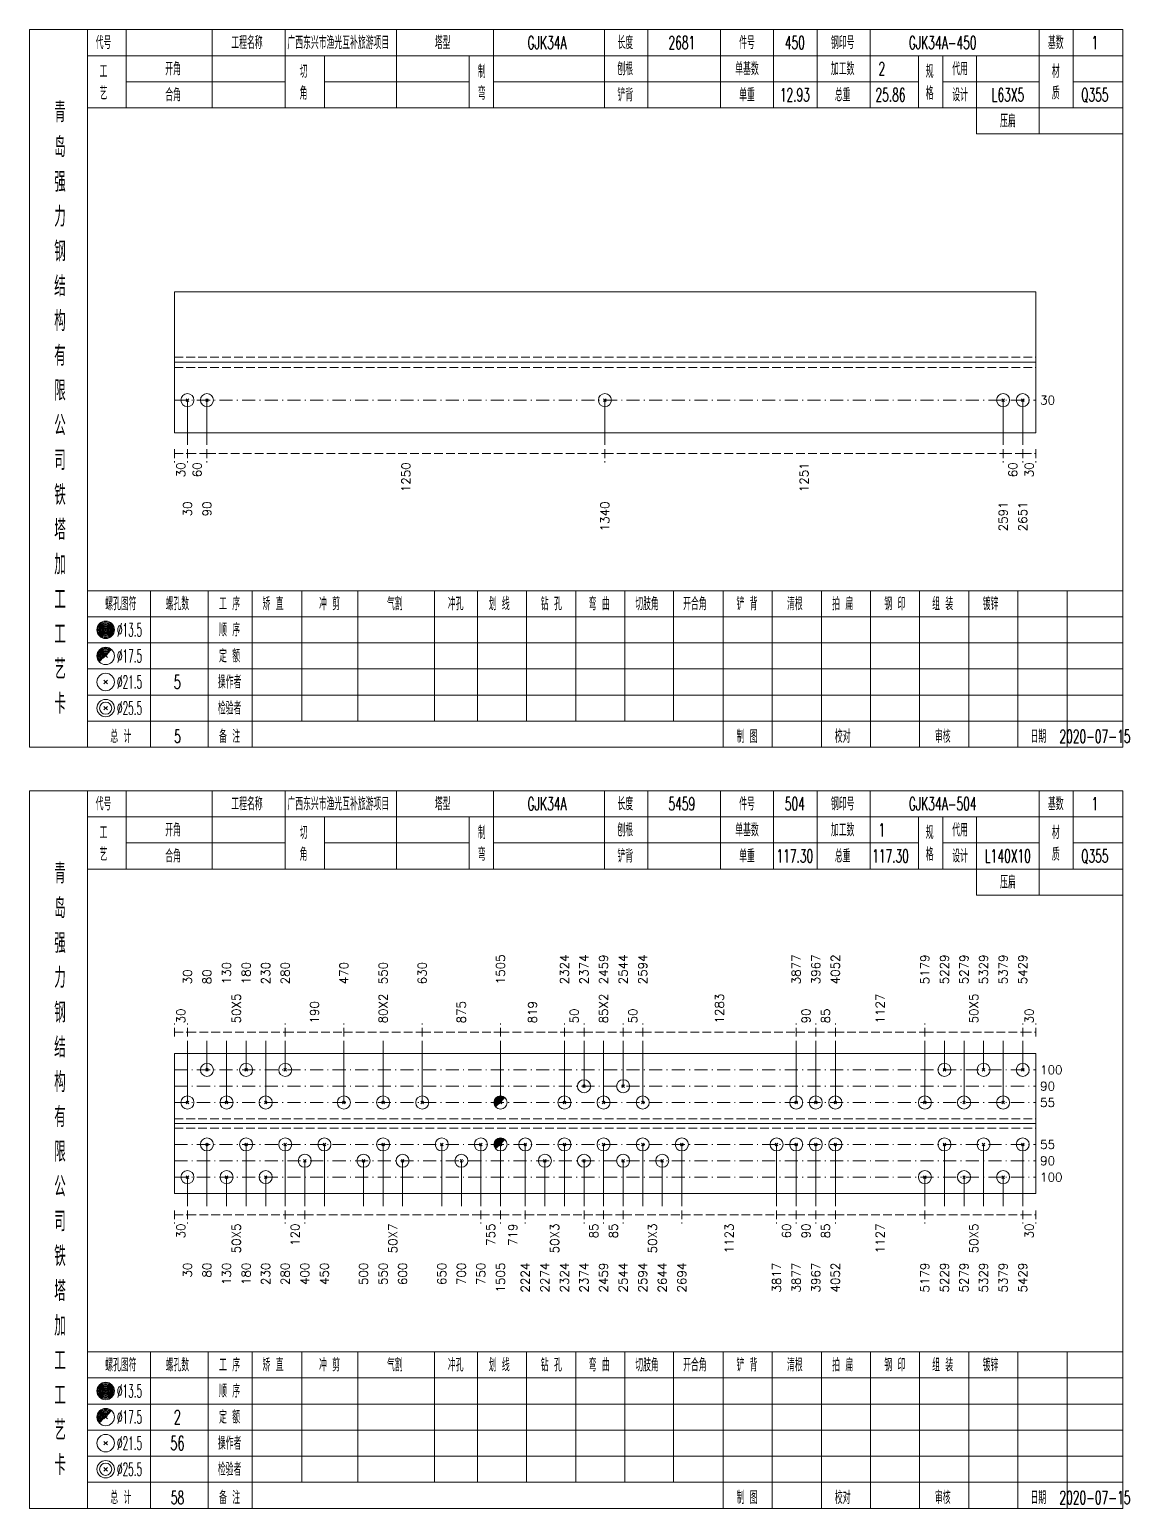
# Model space of a CAD drawing. Extents: x 0 to 2606, y -377 to 6479.
# Drawn here: x 0 to 252.9, y 4375 to 4715 of the extents above; entities that cross this region are included whole.
import ezdxf
from ezdxf.enums import TextEntityAlignment as Align

# ---------------------------------------------------------------- set-up
doc = ezdxf.new("R2010")
doc.units = 0
doc.header["$MEASUREMENT"] = 0
doc.linetypes.add('一点画线', pattern=[5.2, 3, -1, 0.2, -1])
doc.linetypes.add('虚线', pattern=[2.75, 2, -0.75])
doc.layers.get('0').update_dxf_attribs({"linetype": 'CONTINUOUS', "lineweight": 25})
doc.layers.add('1', color=7, linetype='CONTINUOUS', lineweight=25)
doc.layers.add('4', color=7, linetype='CONTINUOUS', lineweight=25)
doc.styles.get("Standard").update_dxf_attribs({"font": 'simplex.shx', "width": 0.7, "height": 3, "bigfont": 'gbhzfs.shx'})

msp = doc.modelspace()

# ---------------------------------------------------------------- linework, layer by layer
at = {"color": 7, "linetype": 'Continuous', "lineweight": 18}
for p, q in [((33.3, 4654.69), (33.3, 4622.31)), ((33.3, 4654.69), (231.4, 4654.69)), ((231.4, 4654.69), (231.4, 4622.31)), ((33.3, 4638.5), (231.4, 4638.5)), ((33.3, 4479.57), (33.3, 4447.43)), ((33.3, 4479.57), (231.4, 4479.57)), ((231.4, 4479.57), (231.4, 4447.43)), ((33.3, 4463.5), (231.4, 4463.5))]:
    msp.add_line(p, q, dxfattribs=at)
at = {"color": 1, "linetype": '虚线', "lineweight": 18}
for p, q in [((33.3, 4639.69), (231.4, 4639.69)), ((33.3, 4637.31), (231.4, 4637.31)), ((33.3, 4464.57), (231.4, 4464.57)), ((33.3, 4462.43), (231.4, 4462.43))]:
    msp.add_line(p, q, dxfattribs=at)
at = {"color": 3, "linetype": '一点画线', "lineweight": 13}
for p, q in [((33.3, 4629.81), (231.4, 4629.81)), ((33.3, 4475.82), (231.4, 4475.82)), ((33.3, 4472.07), (231.4, 4472.07)), ((33.3, 4468.32), (231.4, 4468.32)), ((33.3, 4458.68), (231.4, 4458.68)), ((33.3, 4454.93), (231.4, 4454.93)), ((33.3, 4451.18), (231.4, 4451.18))]:
    msp.add_line(p, q, dxfattribs=at)
at = {"color": 7, "linetype": 'Continuous', "lineweight": 13}
for p, q in [((36.3, 4629.81), (36.3, 4619.5)), ((40.8, 4629.81), (40.8, 4619.5)), ((132.31, 4629.81), (132.31, 4619.5)), ((223.9, 4629.81), (223.9, 4619.5)), ((228.4, 4629.81), (228.4, 4619.5)), ((36.3, 4468.32), (36.3, 4482.5)), ((40.8, 4475.82), (40.8, 4482.5)), ((45.3, 4468.32), (45.3, 4482.5)), ((49.8, 4475.82), (49.8, 4482.5)), ((54.3, 4468.32), (54.3, 4482.5)), ((58.8, 4475.82), (58.8, 4482.5)), ((72.3, 4468.32), (72.3, 4482.5)), ((81.3, 4468.32), (81.3, 4482.5)), ((90.3, 4468.32), (90.3, 4482.5)), ((108.3, 4468.32), (108.3, 4482.5)), ((123.01, 4468.32), (123.01, 4482.5)), ((127.51, 4472.07), (127.51, 4482.5)), ((132.01, 4468.32), (132.01, 4482.5)), ((136.51, 4472.07), (136.51, 4482.5)), ((141.01, 4468.32), (141.01, 4482.5)), ((176.31, 4468.32), (176.31, 4482.5)), ((180.81, 4468.32), (180.81, 4482.5)), ((185.31, 4468.32), (185.31, 4482.5)), ((205.9, 4468.32), (205.9, 4482.5)), ((210.4, 4475.82), (210.4, 4482.5)), ((214.9, 4468.32), (214.9, 4482.5)), ((219.4, 4475.82), (219.4, 4482.5)), ((223.9, 4468.32), (223.9, 4482.5)), ((228.4, 4475.82), (228.4, 4482.5)), ((40.5, 4475.52), (41.1, 4476.12)), ((41.1, 4475.52), (40.5, 4476.12)), ((49.5, 4475.52), (50.1, 4476.12)), ((50.1, 4475.52), (49.5, 4476.12)), ((58.5, 4475.52), (59.1, 4476.12)), ((59.1, 4475.52), (58.5, 4476.12)), ((210.1, 4475.52), (210.7, 4476.12)), ((210.7, 4475.52), (210.1, 4476.12)), ((219.1, 4475.52), (219.7, 4476.12)), ((219.7, 4475.52), (219.1, 4476.12)), ((228.1, 4475.52), (228.7, 4476.12)), ((228.7, 4475.52), (228.1, 4476.12)), ((127.21, 4471.77), (127.81, 4472.37)), ((127.81, 4471.77), (127.21, 4472.37)), ((136.21, 4471.77), (136.81, 4472.37)), ((136.81, 4471.77), (136.21, 4472.37)), ((36, 4468.02), (36.6, 4468.62)), ((36.6, 4468.02), (36, 4468.62)), ((45, 4468.02), (45.6, 4468.62)), ((45.6, 4468.02), (45, 4468.62)), ((54, 4468.02), (54.6, 4468.62)), ((54.6, 4468.02), (54, 4468.62)), ((72, 4468.02), (72.6, 4468.62)), ((72.6, 4468.02), (72, 4468.62)), ((81, 4468.02), (81.6, 4468.62)), ((81.6, 4468.02), (81, 4468.62)), ((90, 4468.02), (90.6, 4468.62)), ((90.6, 4468.02), (90, 4468.62)), ((122.71, 4468.02), (123.31, 4468.62)), ((123.31, 4468.02), (122.71, 4468.62)), ((131.71, 4468.02), (132.31, 4468.62)), ((132.31, 4468.02), (131.71, 4468.62)), ((140.71, 4468.02), (141.31, 4468.62)), ((141.31, 4468.02), (140.71, 4468.62)), ((176.01, 4468.02), (176.61, 4468.62)), ((176.61, 4468.02), (176.01, 4468.62)), ((180.51, 4468.02), (181.11, 4468.62)), ((181.11, 4468.02), (180.51, 4468.62)), ((185.01, 4468.02), (185.61, 4468.62)), ((185.61, 4468.02), (185.01, 4468.62)), ((205.6, 4468.02), (206.2, 4468.62)), ((206.2, 4468.02), (205.6, 4468.62)), ((214.6, 4468.02), (215.2, 4468.62)), ((215.2, 4468.02), (214.6, 4468.62)), ((223.6, 4468.02), (224.2, 4468.62)), ((224.2, 4468.02), (223.6, 4468.62)), ((40.8, 4458.68), (40.8, 4444.5)), ((49.8, 4458.68), (49.8, 4444.5)), ((58.8, 4458.68), (58.8, 4444.5)), ((67.8, 4458.68), (67.8, 4444.5)), ((81.3, 4458.68), (81.3, 4444.5)), ((94.8, 4458.68), (94.8, 4444.5)), ((103.8, 4458.68), (103.8, 4444.5)), ((108.3, 4458.68), (108.3, 4444.5)), ((114.01, 4458.68), (114.01, 4444.5)), ((123.01, 4458.68), (123.01, 4444.5)), ((132.01, 4458.68), (132.01, 4444.5)), ((141.01, 4458.68), (141.01, 4444.5)), ((150.01, 4458.68), (150.01, 4444.5)), ((171.81, 4458.68), (171.81, 4444.5)), ((176.31, 4458.68), (176.31, 4444.5)), ((180.81, 4458.68), (180.81, 4444.5)), ((185.31, 4458.68), (185.31, 4444.5)), ((210.4, 4458.68), (210.4, 4444.5)), ((219.4, 4458.68), (219.4, 4444.5)), ((228.4, 4458.68), (228.4, 4444.5)), ((63.3, 4454.93), (63.3, 4444.5)), ((76.8, 4454.93), (76.8, 4444.5)), ((85.8, 4454.93), (85.8, 4444.5)), ((99.3, 4454.93), (99.3, 4444.5)), ((118.51, 4454.93), (118.51, 4444.5)), ((127.51, 4454.93), (127.51, 4444.5)), ((136.51, 4454.93), (136.51, 4444.5)), ((145.51, 4454.93), (145.51, 4444.5)), ((36.3, 4451.18), (36.3, 4444.5)), ((45.3, 4451.18), (45.3, 4444.5)), ((54.3, 4451.18), (54.3, 4444.5)), ((205.9, 4451.18), (205.9, 4444.5)), ((214.9, 4451.18), (214.9, 4444.5)), ((223.9, 4451.18), (223.9, 4444.5))]:
    msp.add_line(p, q, dxfattribs=at)
at = {"color": 8, "linetype": '虚线', "lineweight": 9}
for p, q in [((33.3, 4618.5), (33.3, 4615.5)), ((33.3, 4617.5), (36.3, 4617.5)), ((36.3, 4618.5), (36.3, 4615.5)), ((36.3, 4618.5), (36.3, 4615.5)), ((36.3, 4617.5), (40.8, 4617.5)), ((40.8, 4618.5), (40.8, 4615.5)), ((40.8, 4618.5), (40.8, 4615.5)), ((40.8, 4617.5), (132.31, 4617.5)), ((132.31, 4618.5), (132.31, 4615.5)), ((132.31, 4618.5), (132.31, 4615.5)), ((132.31, 4617.5), (223.9, 4617.5)), ((223.9, 4618.5), (223.9, 4615.5)), ((223.9, 4618.5), (223.9, 4615.5)), ((223.9, 4617.5), (228.4, 4617.5)), ((228.4, 4618.5), (228.4, 4615.5)), ((228.4, 4618.5), (228.4, 4615.5)), ((228.4, 4617.5), (231.4, 4617.5)), ((231.4, 4618.5), (231.4, 4615.5)), ((33.3, 4483.5), (33.3, 4486.5)), ((36.3, 4483.5), (36.3, 4486.5)), ((36.3, 4483.5), (36.3, 4486.5)), ((58.8, 4483.5), (58.8, 4486.5)), ((58.8, 4483.5), (58.8, 4486.5)), ((72.3, 4483.5), (72.3, 4486.5)), ((72.3, 4483.5), (72.3, 4486.5)), ((90.3, 4483.5), (90.3, 4486.5)), ((90.3, 4483.5), (90.3, 4486.5)), ((108.3, 4483.5), (108.3, 4486.5)), ((108.3, 4483.5), (108.3, 4486.5)), ((123.01, 4483.5), (123.01, 4486.5)), ((123.01, 4483.5), (123.01, 4486.5)), ((127.51, 4483.5), (127.51, 4486.5)), ((127.51, 4483.5), (127.51, 4486.5)), ((136.51, 4483.5), (136.51, 4486.5)), ((136.51, 4483.5), (136.51, 4486.5)), ((141.01, 4483.5), (141.01, 4486.5)), ((141.01, 4483.5), (141.01, 4486.5)), ((176.31, 4483.5), (176.31, 4486.5)), ((176.31, 4483.5), (176.31, 4486.5)), ((180.81, 4483.5), (180.81, 4486.5)), ((180.81, 4483.5), (180.81, 4486.5)), ((185.31, 4483.5), (185.31, 4486.5)), ((185.31, 4483.5), (185.31, 4486.5)), ((205.9, 4483.5), (205.9, 4486.5)), ((205.9, 4483.5), (205.9, 4486.5)), ((228.4, 4483.5), (228.4, 4486.5)), ((228.4, 4483.5), (228.4, 4486.5)), ((231.4, 4483.5), (231.4, 4486.5)), ((33.3, 4484.5), (36.3, 4484.5)), ((36.3, 4484.5), (58.8, 4484.5)), ((58.8, 4484.5), (72.3, 4484.5)), ((72.3, 4484.5), (90.3, 4484.5)), ((90.3, 4484.5), (108.3, 4484.5)), ((108.3, 4484.5), (123.01, 4484.5)), ((123.01, 4484.5), (127.51, 4484.5)), ((127.51, 4484.5), (136.51, 4484.5)), ((136.51, 4484.5), (141.01, 4484.5)), ((141.01, 4484.5), (176.31, 4484.5)), ((176.31, 4484.5), (180.81, 4484.5)), ((180.81, 4484.5), (185.31, 4484.5)), ((185.31, 4484.5), (205.9, 4484.5)), ((205.9, 4484.5), (228.4, 4484.5)), ((228.4, 4484.5), (231.4, 4484.5)), ((33.3, 4443.5), (33.3, 4440.5)), ((33.3, 4442.5), (36.3, 4442.5)), ((36.3, 4443.5), (36.3, 4440.5)), ((36.3, 4443.5), (36.3, 4440.5)), ((36.3, 4442.5), (58.8, 4442.5)), ((58.8, 4443.5), (58.8, 4440.5)), ((58.8, 4443.5), (58.8, 4440.5)), ((58.8, 4442.5), (63.3, 4442.5)), ((63.3, 4443.5), (63.3, 4440.5)), ((63.3, 4443.5), (63.3, 4440.5)), ((63.3, 4442.5), (103.8, 4442.5)), ((103.8, 4443.5), (103.8, 4440.5)), ((103.8, 4443.5), (103.8, 4440.5)), ((103.8, 4442.5), (108.3, 4442.5)), ((108.3, 4443.5), (108.3, 4440.5)), ((108.3, 4443.5), (108.3, 4440.5)), ((108.3, 4442.5), (114.01, 4442.5)), ((114.01, 4443.5), (114.01, 4440.5)), ((114.01, 4443.5), (114.01, 4440.5)), ((114.01, 4442.5), (127.51, 4442.5)), ((127.51, 4443.5), (127.51, 4440.5)), ((127.51, 4443.5), (127.51, 4440.5)), ((127.51, 4442.5), (132.01, 4442.5)), ((132.01, 4443.5), (132.01, 4440.5)), ((132.01, 4443.5), (132.01, 4440.5)), ((132.01, 4442.5), (136.51, 4442.5)), ((136.51, 4443.5), (136.51, 4440.5)), ((136.51, 4443.5), (136.51, 4440.5)), ((136.51, 4442.5), (150.01, 4442.5)), ((150.01, 4443.5), (150.01, 4440.5)), ((150.01, 4443.5), (150.01, 4440.5)), ((150.01, 4442.5), (171.81, 4442.5)), ((171.81, 4443.5), (171.81, 4440.5)), ((171.81, 4443.5), (171.81, 4440.5)), ((171.81, 4442.5), (176.31, 4442.5)), ((176.31, 4443.5), (176.31, 4440.5)), ((176.31, 4443.5), (176.31, 4440.5)), ((176.31, 4442.5), (180.81, 4442.5)), ((180.81, 4443.5), (180.81, 4440.5)), ((180.81, 4443.5), (180.81, 4440.5)), ((180.81, 4442.5), (185.31, 4442.5)), ((185.31, 4443.5), (185.31, 4440.5)), ((185.31, 4443.5), (185.31, 4440.5)), ((185.31, 4442.5), (205.9, 4442.5)), ((205.9, 4443.5), (205.9, 4440.5)), ((205.9, 4443.5), (205.9, 4440.5)), ((205.9, 4442.5), (228.4, 4442.5)), ((228.4, 4443.5), (228.4, 4440.5)), ((228.4, 4443.5), (228.4, 4440.5)), ((228.4, 4442.5), (231.4, 4442.5)), ((231.4, 4443.5), (231.4, 4440.5))]:
    msp.add_line(p, q, dxfattribs=at)
at = {"color": 7, "linetype": 'Continuous', "lineweight": 0}
for p, q in [((108, 4468.02), (108.6, 4468.62)), ((108, 4468.62), (108.6, 4468.02))]:
    msp.add_line(p, q, dxfattribs=at)
at = {"color": 7, "linetype": 'Continuous', "lineweight": 13}
for centre in [(40.8, 4475.82), (49.8, 4475.82), (58.8, 4475.82), (210.4, 4475.82), (219.4, 4475.82), (228.4, 4475.82), (127.51, 4472.07), (136.51, 4472.07), (36.3, 4468.32), (45.3, 4468.32), (54.3, 4468.32), (72.3, 4468.32), (81.3, 4468.32), (90.3, 4468.32), (108.3, 4468.32), (123.01, 4468.32), (132.01, 4468.32), (141.01, 4468.32), (176.31, 4468.32), (180.81, 4468.32), (185.31, 4468.32), (205.9, 4468.32), (214.9, 4468.32), (223.9, 4468.32)]:
    msp.add_circle(centre, 1.5, dxfattribs=at)
for radius in [1.35, 1.2, 1.05, 0.9, 0.75, 0.6, 0.45, 0.3, 0.15]:
    msp.add_arc((108.3, 4468.32), radius, 45, 225, dxfattribs=at)
at = {"layer": '1', "color": 7, "linetype": 'Continuous', "lineweight": 13}
for p, q in [((36, 4629.51), (36.6, 4630.11)), ((36.6, 4629.51), (36, 4630.11)), ((40.5, 4629.51), (41.1, 4630.11)), ((41.1, 4629.51), (40.5, 4630.11)), ((132.01, 4629.51), (132.61, 4630.11)), ((132.61, 4629.51), (132.01, 4630.11)), ((223.6, 4629.51), (224.2, 4630.11)), ((224.2, 4629.51), (223.6, 4630.11)), ((228.1, 4629.51), (228.7, 4630.11)), ((228.7, 4629.51), (228.1, 4630.11)), ((40.5, 4458.38), (41.1, 4458.98)), ((41.1, 4458.38), (40.5, 4458.98)), ((49.5, 4458.38), (50.1, 4458.98)), ((50.1, 4458.38), (49.5, 4458.98)), ((58.5, 4458.38), (59.1, 4458.98)), ((59.1, 4458.38), (58.5, 4458.98)), ((67.5, 4458.38), (68.1, 4458.98)), ((68.1, 4458.38), (67.5, 4458.98)), ((81, 4458.38), (81.6, 4458.98)), ((81.6, 4458.38), (81, 4458.98)), ((94.5, 4458.38), (95.1, 4458.98)), ((95.1, 4458.38), (94.5, 4458.98)), ((103.5, 4458.38), (104.1, 4458.98)), ((104.1, 4458.38), (103.5, 4458.98)), ((113.71, 4458.38), (114.31, 4458.98)), ((114.31, 4458.38), (113.71, 4458.98)), ((122.71, 4458.38), (123.31, 4458.98)), ((123.31, 4458.38), (122.71, 4458.98)), ((131.71, 4458.38), (132.31, 4458.98)), ((132.31, 4458.38), (131.71, 4458.98)), ((140.71, 4458.38), (141.31, 4458.98)), ((141.31, 4458.38), (140.71, 4458.98)), ((149.71, 4458.38), (150.31, 4458.98)), ((150.31, 4458.38), (149.71, 4458.98)), ((171.51, 4458.38), (172.11, 4458.98)), ((172.11, 4458.38), (171.51, 4458.98)), ((176.01, 4458.38), (176.61, 4458.98)), ((176.61, 4458.38), (176.01, 4458.98)), ((180.51, 4458.38), (181.11, 4458.98)), ((181.11, 4458.38), (180.51, 4458.98)), ((185.01, 4458.38), (185.61, 4458.98)), ((185.61, 4458.38), (185.01, 4458.98)), ((210.1, 4458.38), (210.7, 4458.98)), ((210.7, 4458.38), (210.1, 4458.98)), ((219.1, 4458.38), (219.7, 4458.98)), ((219.7, 4458.38), (219.1, 4458.98)), ((228.1, 4458.38), (228.7, 4458.98)), ((228.7, 4458.38), (228.1, 4458.98)), ((63, 4454.63), (63.6, 4455.23)), ((63.6, 4454.63), (63, 4455.23)), ((76.5, 4454.63), (77.1, 4455.23)), ((77.1, 4454.63), (76.5, 4455.23)), ((85.5, 4454.63), (86.1, 4455.23)), ((86.1, 4454.63), (85.5, 4455.23)), ((99, 4454.63), (99.6, 4455.23)), ((99.6, 4454.63), (99, 4455.23)), ((118.21, 4454.63), (118.81, 4455.23)), ((118.81, 4454.63), (118.21, 4455.23)), ((127.21, 4454.63), (127.81, 4455.23)), ((127.81, 4454.63), (127.21, 4455.23)), ((136.21, 4454.63), (136.81, 4455.23)), ((136.81, 4454.63), (136.21, 4455.23)), ((145.21, 4454.63), (145.81, 4455.23)), ((145.81, 4454.63), (145.21, 4455.23)), ((36, 4450.88), (36.6, 4451.48)), ((36.6, 4450.88), (36, 4451.48)), ((45, 4450.88), (45.6, 4451.48)), ((45.6, 4450.88), (45, 4451.48)), ((54, 4450.88), (54.6, 4451.48)), ((54.6, 4450.88), (54, 4451.48)), ((205.6, 4450.88), (206.2, 4451.48)), ((206.2, 4450.88), (205.6, 4451.48)), ((214.6, 4450.88), (215.2, 4451.48)), ((215.2, 4450.88), (214.6, 4451.48)), ((223.6, 4450.88), (224.2, 4451.48)), ((224.2, 4450.88), (223.6, 4451.48))]:
    msp.add_line(p, q, dxfattribs=at)
at = {"layer": '1', "color": 7, "linetype": 'Continuous', "lineweight": 18}
for p, q in [((33.3, 4622.31), (231.4, 4622.31)), ((33.3, 4447.43), (231.4, 4447.43))]:
    msp.add_line(p, q, dxfattribs=at)
at = {"layer": '1', "color": 7, "linetype": 'Continuous', "lineweight": 0}
for p, q in [((108, 4458.38), (108.6, 4458.98)), ((108, 4458.98), (108.6, 4458.38))]:
    msp.add_line(p, q, dxfattribs=at)
at = {"layer": '1', "color": 7, "linetype": 'Continuous', "lineweight": 13}
for centre in [(36.3, 4629.81), (40.8, 4629.81), (132.31, 4629.81), (223.9, 4629.81), (228.4, 4629.81), (40.8, 4458.68), (49.8, 4458.68), (58.8, 4458.68), (67.8, 4458.68), (81.3, 4458.68), (94.8, 4458.68), (103.8, 4458.68), (108.3, 4458.68), (114.01, 4458.68), (123.01, 4458.68), (132.01, 4458.68), (141.01, 4458.68), (150.01, 4458.68), (171.81, 4458.68), (176.31, 4458.68), (180.81, 4458.68), (185.31, 4458.68), (210.4, 4458.68), (219.4, 4458.68), (228.4, 4458.68), (63.3, 4454.93), (76.8, 4454.93), (85.8, 4454.93), (99.3, 4454.93), (118.51, 4454.93), (127.51, 4454.93), (136.51, 4454.93), (145.51, 4454.93), (36.3, 4451.18), (45.3, 4451.18), (54.3, 4451.18), (205.9, 4451.18), (214.9, 4451.18), (223.9, 4451.18)]:
    msp.add_circle(centre, 1.5, dxfattribs=at)
for radius in [1.35, 1.2, 1.05, 0.9, 0.75, 0.6, 0.45, 0.3, 0.15]:
    msp.add_arc((108.3, 4458.68), radius, 45, 225, dxfattribs=at)
at = {"layer": '4', "color": 1, "linetype": 'Continuous', "lineweight": 18}
for p, q in [((13.3, 4550), (13.3, 4715)), ((22.2, 4697), (22.2, 4715)), ((42, 4697), (42, 4715)), ((58.8, 4697), (58.8, 4715)), ((84.4, 4697), (84.4, 4715)), ((106.7, 4697), (106.7, 4715)), ((132.2, 4697), (132.2, 4715)), ((142.2, 4697), (142.2, 4715)), ((158.9, 4697), (158.9, 4715)), ((171.1, 4697), (171.1, 4715)), ((181.1, 4697), (181.1, 4715)), ((193.3, 4697), (193.3, 4715)), ((232.2, 4691), (232.2, 4715)), ((240, 4697), (240, 4715)), ((13.3, 4709), (251.4, 4709)), ((67.8, 4697), (67.8, 4709)), ((101.1, 4697), (101.1, 4709)), ((204.4, 4697), (204.4, 4709)), ((210, 4697), (210, 4709)), ((217.8, 4691), (217.8, 4709)), ((22.2, 4703), (58.8, 4703)), ((67.8, 4703), (101.1, 4703)), ((106.7, 4703), (204.4, 4703)), ((210, 4703), (232.2, 4703)), ((240, 4703), (251.4, 4703)), ((13.3, 4697), (251.4, 4697)), ((217.8, 4691), (251.4, 4691)), ((13.3, 4586), (251.4, 4586)), ((27.8, 4550), (27.8, 4586)), ((41.1, 4550), (41.1, 4586)), ((51.2, 4550), (51.2, 4586)), ((62.6, 4556), (62.6, 4586)), ((75.5, 4556), (75.5, 4586)), ((93.1, 4556), (93.1, 4586)), ((103, 4556), (103, 4586)), ((114.3, 4556), (114.3, 4586)), ((125.6, 4556), (125.6, 4586)), ((136.9, 4556), (136.9, 4586)), ((148.1, 4556), (148.1, 4586)), ((159.5, 4556), (159.5, 4586)), ((170.8, 4556), (170.8, 4586)), ((182.1, 4556), (182.1, 4586)), ((193.4, 4556), (193.4, 4586)), ((204.7, 4556), (204.7, 4586)), ((216, 4556), (216, 4586)), ((227.3, 4556), (227.3, 4586)), ((238.6, 4556), (238.6, 4586)), ((13.3, 4580), (251.4, 4580)), ((13.3, 4574), (251.4, 4574)), ((13.3, 4568), (251.4, 4568)), ((13.3, 4562), (251.4, 4562)), ((13.3, 4556), (251.4, 4556)), ((159.5, 4550), (159.5, 4556)), ((170.8, 4550), (170.8, 4556)), ((182.1, 4550), (182.1, 4556)), ((193.4, 4550), (193.4, 4556)), ((204.7, 4550), (204.7, 4556)), ((216, 4550), (216, 4556)), ((227.3, 4550), (227.3, 4556)), ((238.6, 4550), (238.6, 4556)), ((13.3, 4375), (13.3, 4540)), ((22.2, 4522), (22.2, 4540)), ((42, 4522), (42, 4540)), ((58.8, 4522), (58.8, 4540)), ((84.4, 4522), (84.4, 4540)), ((106.7, 4522), (106.7, 4540)), ((132.2, 4522), (132.2, 4540)), ((142.2, 4522), (142.2, 4540)), ((158.9, 4522), (158.9, 4540)), ((171.1, 4522), (171.1, 4540)), ((181.1, 4522), (181.1, 4540)), ((193.3, 4522), (193.3, 4540)), ((232.2, 4516), (232.2, 4540)), ((240, 4522), (240, 4540)), ((13.3, 4534), (251.4, 4534)), ((67.8, 4522), (67.8, 4534)), ((101.1, 4522), (101.1, 4534)), ((204.4, 4522), (204.4, 4534)), ((210, 4522), (210, 4534)), ((217.8, 4516), (217.8, 4534)), ((22.2, 4528), (58.8, 4528)), ((67.8, 4528), (101.1, 4528)), ((106.7, 4528), (204.4, 4528)), ((210, 4528), (232.2, 4528)), ((240, 4528), (251.4, 4528)), ((13.3, 4522), (251.4, 4522)), ((217.8, 4516), (251.4, 4516)), ((13.3, 4411), (251.4, 4411)), ((27.8, 4375), (27.8, 4411)), ((41.1, 4375), (41.1, 4411)), ((51.2, 4375), (51.2, 4411)), ((62.6, 4381), (62.6, 4411)), ((75.5, 4381), (75.5, 4411)), ((93.1, 4381), (93.1, 4411)), ((103, 4381), (103, 4411)), ((114.3, 4381), (114.3, 4411)), ((125.6, 4381), (125.6, 4411)), ((136.9, 4381), (136.9, 4411)), ((148.1, 4381), (148.1, 4411)), ((159.5, 4381), (159.5, 4411)), ((170.8, 4381), (170.8, 4411)), ((182.1, 4381), (182.1, 4411)), ((193.4, 4381), (193.4, 4411)), ((204.7, 4381), (204.7, 4411)), ((216, 4381), (216, 4411)), ((227.3, 4381), (227.3, 4411)), ((238.6, 4381), (238.6, 4411)), ((13.3, 4405), (251.4, 4405)), ((13.3, 4399), (251.4, 4399)), ((13.3, 4393), (251.4, 4393)), ((13.3, 4387), (251.4, 4387)), ((13.3, 4381), (251.4, 4381)), ((159.5, 4375), (159.5, 4381)), ((170.8, 4375), (170.8, 4381)), ((182.1, 4375), (182.1, 4381)), ((193.4, 4375), (193.4, 4381)), ((204.7, 4375), (204.7, 4381)), ((216, 4375), (216, 4381)), ((227.3, 4375), (227.3, 4381)), ((238.6, 4375), (238.6, 4381))]:
    msp.add_line(p, q, dxfattribs=at)
at = {"layer": '4', "color": 7, "linetype": 'Continuous', "lineweight": 13}
for p, q in [((17.3, 4576.8), (17.7, 4577.2)), ((17.7, 4576.8), (17.3, 4577.2)), ((17.1, 4564.6), (17.9, 4565.4)), ((17.9, 4564.6), (17.1, 4565.4)), ((17.1, 4558.6), (17.9, 4559.4)), ((17.9, 4558.6), (17.1, 4559.4)), ((17.3, 4401.8), (17.7, 4402.2)), ((17.7, 4401.8), (17.3, 4402.2)), ((17.1, 4389.6), (17.9, 4390.4)), ((17.9, 4389.6), (17.1, 4390.4)), ((17.1, 4383.6), (17.9, 4384.4)), ((17.9, 4383.6), (17.1, 4384.4))]:
    msp.add_line(p, q, dxfattribs=at)
at = {"layer": '4', "color": 7, "linetype": 'Continuous', "lineweight": 0}
for p, q in [((17.1, 4570.6), (17.9, 4571.4)), ((17.1, 4571.4), (17.9, 4570.6)), ((17.1, 4395.6), (17.9, 4396.4)), ((17.1, 4396.4), (17.9, 4395.6))]:
    msp.add_line(p, q, dxfattribs=at)
at = {"layer": '4', "color": 1, "linetype": 'Continuous', "lineweight": 18}
for points in [[(0, 4715), (0, 4550), (251.4, 4550), (251.4, 4715)], [(0, 4540), (0, 4375), (251.4, 4375), (251.4, 4540)]]:
    msp.add_lwpolyline(points, close=True, dxfattribs=at)
at = {"layer": '4', "color": 7, "linetype": 'Continuous', "lineweight": 13}
for centre, radius in [((17.5, 4577), 2), ((17.5, 4577), 1.8), ((17.5, 4577), 1.6), ((17.5, 4577), 1.4), ((17.5, 4577), 1.2), ((17.5, 4577), 1), ((17.5, 4577), 0.8), ((17.5, 4577), 0.6), ((17.5, 4577), 0.4), ((17.5, 4577), 0.2), ((17.5, 4571), 2), ((17.5, 4565), 2), ((17.5, 4559), 2), ((17.5, 4559), 1.4), ((17.5, 4402), 2), ((17.5, 4402), 1.8), ((17.5, 4402), 1.6), ((17.5, 4402), 1.4), ((17.5, 4402), 1.2), ((17.5, 4402), 1), ((17.5, 4402), 0.8), ((17.5, 4402), 0.6), ((17.5, 4402), 0.4), ((17.5, 4402), 0.2), ((17.5, 4396), 2), ((17.5, 4390), 2), ((17.5, 4384), 2), ((17.5, 4384), 1.4)]:
    msp.add_circle(centre, radius, dxfattribs=at)
for centre, radius in [((17.5, 4571), 1.8), ((17.5, 4571), 1.6), ((17.5, 4571), 1.4), ((17.5, 4571), 1.2), ((17.5, 4571), 1), ((17.5, 4571), 0.8), ((17.5, 4571), 0.6), ((17.5, 4571), 0.4), ((17.5, 4571), 0.2), ((17.5, 4396), 1.8), ((17.5, 4396), 1.6), ((17.5, 4396), 1.4), ((17.5, 4396), 1.2), ((17.5, 4396), 1), ((17.5, 4396), 0.8), ((17.5, 4396), 0.6), ((17.5, 4396), 0.4), ((17.5, 4396), 0.2)]:
    msp.add_arc(centre, radius, 45, 225, dxfattribs=at)

# ---------------------------------------------------------------- texts
at = {"color": 7, "linetype": 'Continuous', "lineweight": 13}
for s, p in [('30', (232.4, 4629.81)), ('100', (232.4, 4475.82)), ('90', (232.4, 4472.07)), ('55', (232.4, 4468.32)), ('55', (232.4, 4458.68)), ('90', (232.4, 4454.93)), ('100', (232.4, 4451.18))]:
    msp.add_text(s, height=2, dxfattribs=at).set_placement(p, align=Align.MIDDLE_LEFT)
at = {"color": 8, "linetype": 'Continuous', "lineweight": 9}
for s, p in [('30', (34.8, 4615.5)), ('60', (38.55, 4615.5)), ('1250', (86.56, 4615.5)), ('1251', (178.11, 4615.5)), ('60', (226.15, 4615.5)), ('30', (229.9, 4615.5)), ('30', (34.8, 4440.5)), ('50X5', (47.55, 4440.5)), ('120', (61.05, 4440.5)), ('50X7', (83.55, 4440.5)), ('755', (106.05, 4440.5)), ('719', (111.15, 4440.5)), ('50X3', (120.76, 4440.5)), ('85', (129.76, 4440.5)), ('85', (134.26, 4440.5)), ('50X3', (143.26, 4440.5)), ('1123', (160.91, 4440.5)), ('60', (174.06, 4440.5)), ('90', (178.56, 4440.5)), ('85', (183.06, 4440.5)), ('1127', (195.61, 4440.5)), ('50X5', (217.15, 4440.5)), ('30', (229.9, 4440.5))]:
    msp.add_text(s, height=2, rotation=90, dxfattribs=at).set_placement(p, align=Align.MIDDLE_RIGHT)
at = {"color": 7, "linetype": 'Continuous', "lineweight": 13}
for s, p in [('1505', (108.3, 4495.5)), ('2324', (123.01, 4495.5)), ('2374', (127.51, 4495.5)), ('2459', (132.01, 4495.5)), ('2544', (136.51, 4495.5)), ('2594', (141.01, 4495.5)), ('3877', (176.31, 4495.5)), ('3967', (180.81, 4495.5)), ('4052', (185.31, 4495.5)), ('5179', (205.9, 4495.5)), ('5229', (210.4, 4495.5)), ('5279', (214.9, 4495.5)), ('5329', (219.4, 4495.5)), ('5379', (223.9, 4495.5)), ('5429', (228.4, 4495.5)), ('30', (36.3, 4495.5)), ('80', (40.8, 4495.5)), ('130', (45.3, 4495.5)), ('180', (49.8, 4495.5)), ('230', (54.3, 4495.5)), ('280', (58.8, 4495.5)), ('470', (72.3, 4495.5)), ('550', (81.3, 4495.5)), ('630', (90.3, 4495.5))]:
    msp.add_text(s, height=2, rotation=90, dxfattribs=at).set_placement(p, align=Align.MIDDLE_LEFT)
at = {"color": 8, "linetype": 'Continuous', "lineweight": 9}
for s, p in [('50X5', (47.55, 4486.5)), ('80X2', (81.3, 4486.5)), ('85X2', (132.01, 4486.5)), ('1283', (158.66, 4486.5)), ('1127', (195.61, 4486.5)), ('50X5', (217.15, 4486.5)), ('30', (34.8, 4486.5)), ('190', (65.55, 4486.5)), ('875', (99.3, 4486.5)), ('819', (115.65, 4486.5)), ('50', (125.26, 4486.5)), ('50', (138.76, 4486.5)), ('90', (178.56, 4486.5)), ('85', (183.06, 4486.5)), ('30', (229.9, 4486.5))]:
    msp.add_text(s, height=2, rotation=90, dxfattribs=at).set_placement(p, align=Align.MIDDLE_LEFT)
at = {"layer": '1', "color": 7, "linetype": 'Continuous', "lineweight": 13}
for s, p in [('30', (36.3, 4606.5)), ('90', (40.8, 4606.5)), ('1340', (132.31, 4606.5)), ('2591', (223.9, 4606.5)), ('2651', (228.4, 4606.5)), ('30', (36.3, 4431.5)), ('80', (40.8, 4431.5)), ('130', (45.3, 4431.5)), ('180', (49.8, 4431.5)), ('230', (54.3, 4431.5)), ('280', (58.8, 4431.5)), ('400', (63.3, 4431.5)), ('450', (67.8, 4431.5)), ('500', (76.8, 4431.5)), ('550', (81.3, 4431.5)), ('600', (85.8, 4431.5)), ('650', (94.8, 4431.5)), ('700', (99.3, 4431.5)), ('750', (103.8, 4431.5)), ('1505', (108.3, 4431.5)), ('2224', (114.01, 4431.5)), ('2274', (118.51, 4431.5)), ('2324', (123.01, 4431.5)), ('2374', (127.51, 4431.5)), ('2459', (132.01, 4431.5)), ('2544', (136.51, 4431.5)), ('2594', (141.01, 4431.5)), ('2644', (145.51, 4431.5)), ('2694', (150.01, 4431.5)), ('3817', (171.81, 4431.5)), ('3877', (176.31, 4431.5)), ('3967', (180.81, 4431.5)), ('4052', (185.31, 4431.5)), ('5179', (205.9, 4431.5)), ('5229', (210.4, 4431.5)), ('5279', (214.9, 4431.5)), ('5329', (219.4, 4431.5)), ('5379', (223.9, 4431.5)), ('5429', (228.4, 4431.5))]:
    msp.add_text(s, height=2, rotation=90, dxfattribs=at).set_placement(p, align=Align.MIDDLE_RIGHT)
at = {"layer": '4', "color": 1, "linetype": 'Continuous', "lineweight": 13}
for s, height, width, p in [('代号', 3, 0.6, (17, 4712)), ('工程名称', 3, 0.6, (50, 4712)), ('广西东兴市渔光互补旅游项目', 3, 0.6, (71, 4712)), ('塔型', 3, 0.6, (95, 4712)), ('GJK34A', 3, 0.6, (119, 4712)), ('长度', 3, 0.6, (137, 4712)), ('2681', 3, 0.6, (150, 4712)), ('件号', 3, 0.6, (165, 4712)), ('450', 3, 0.6, (176, 4712)), ('钢印号', 3, 0.6, (187, 4712)), ('GJK34A-450', 3, 0.6, (210, 4712)), ('基数', 3, 0.6, (236, 4712)), ('1', 3, 0.6, (245, 4712)), ('工', 3, 0.6, (17, 4705.4)), ('开角', 3, 0.6, (33, 4706)), ('切', 3, 0.6, (63, 4705.4)), ('制', 3, 0.6, (104, 4705.4)), ('刨根', 3, 0.6, (137, 4706)), ('单基数', 3, 0.6, (165, 4706)), ('加工数', 3, 0.6, (187, 4706)), ('2', 3, 0.6, (196, 4706)), ('规', 3, 0.6, (207, 4705.4)), ('代用', 3, 0.6, (214, 4706)), ('材', 3, 0.6, (236, 4705.4)), ('艺', 3, 0.6, (17, 4700.4)), ('角', 3, 0.6, (63, 4700.4)), ('弯', 3, 0.6, (104, 4700.4)), ('格', 3, 0.6, (207, 4700.4)), ('合角', 3, 0.6, (33, 4700)), ('铲背', 3, 0.6, (137, 4700)), ('单重', 3, 0.6, (165, 4700)), ('12.93', 3, 0.6, (176, 4700)), ('总重', 3, 0.6, (187, 4700)), ('25.86', 3, 0.6, (198, 4700)), ('设计', 3, 0.6, (214, 4700)), ('L63X5', 3, 0.6, (225, 4700)), ('质', 3, 0.6, (236, 4700.4)), ('Q355', 3, 0.6, (245, 4700)), ('青', 4.6, 0.8, (7, 4696)), ('压扁', 3, 0.6, (225, 4694)), ('岛', 4.6, 0.8, (7, 4688)), ('强', 4.6, 0.8, (7, 4680)), ('力', 4.6, 0.8, (7, 4672)), ('钢', 4.6, 0.8, (7, 4664)), ('结', 4.6, 0.8, (7, 4656)), ('构', 4.6, 0.8, (7, 4648)), ('有', 4.6, 0.8, (7, 4640)), ('限', 4.6, 0.8, (7, 4632)), ('公', 4.6, 0.8, (7, 4624)), ('司', 4.6, 0.8, (7, 4616)), ('铁', 4.6, 0.8, (7, 4608)), ('塔', 4.6, 0.8, (7, 4600)), ('加', 4.6, 0.8, (7, 4592)), ('工', 4.6, 0.8, (7, 4584)), ('螺孔图符', 3, 0.6, (21, 4583)), ('螺孔数', 3, 0.6, (34, 4583)), ('工 序', 3, 0.6, (46, 4583)), ('矫 直', 3, 0.6, (56, 4583)), ('冲 剪', 3, 0.6, (69, 4583)), ('气割', 3, 0.6, (84, 4583)), ('冲孔', 3, 0.6, (98, 4583)), ('划 线', 3, 0.6, (108, 4583)), ('钻 孔', 3, 0.6, (120, 4583)), ('弯 曲', 3, 0.6, (131, 4583)), ('切肢角', 3, 0.6, (142, 4583)), ('开合角', 3, 0.6, (153, 4583)), ('铲 背', 3, 0.6, (165, 4583)), ('清根', 3, 0.6, (176, 4583)), ('拍 扁', 3, 0.6, (187, 4583)), ('钢 印', 3, 0.6, (199, 4583)), ('组 装', 3, 0.6, (210, 4583)), ('镀锌', 3, 0.6, (221, 4583)), ('工', 4.6, 0.8, (7, 4576)), ('%%C13.5', 3, 0.5, (23, 4577)), ('顺 序', 3, 0.6, (46, 4577)), ('艺', 4.6, 0.8, (7, 4568)), ('%%C17.5', 3, 0.5, (23, 4571)), ('定 额', 3, 0.6, (46, 4571)), ('%%C21.5', 3, 0.5, (23, 4565)), ('5', 3.2, 0.6, (34, 4565)), ('操作者', 3, 0.6, (46, 4565)), ('卡', 4.6, 0.8, (7, 4560)), ('%%C25.5', 3, 0.5, (23, 4559)), ('检验者', 3, 0.6, (46, 4559)), ('总 计', 3, 0.6, (21, 4552.5)), ('5', 3, 0.6, (34, 4552.5)), ('备 注', 3, 0.6, (46, 4552.5)), ('制 图', 3, 0.6, (165, 4552.5)), ('校对', 3, 0.6, (187, 4552.5)), ('审核', 3, 0.6, (210, 4552.5)), ('日期', 3, 0.6, (232, 4552.5)), ('2020-07-15', 3, 0.6, (245, 4552.5)), ('代号', 3, 0.6, (17, 4537)), ('工程名称', 3, 0.6, (50, 4537)), ('广西东兴市渔光互补旅游项目', 3, 0.6, (71, 4537)), ('塔型', 3, 0.6, (95, 4537)), ('GJK34A', 3, 0.6, (119, 4537)), ('长度', 3, 0.6, (137, 4537)), ('5459', 3, 0.6, (150, 4537)), ('件号', 3, 0.6, (165, 4537)), ('504', 3, 0.6, (176, 4537)), ('钢印号', 3, 0.6, (187, 4537)), ('GJK34A-504', 3, 0.6, (210, 4537)), ('基数', 3, 0.6, (236, 4537)), ('1', 3, 0.6, (245, 4537)), ('开角', 3, 0.6, (33, 4531)), ('刨根', 3, 0.6, (137, 4531)), ('单基数', 3, 0.6, (165, 4531)), ('加工数', 3, 0.6, (187, 4531)), ('1', 3, 0.6, (196, 4531)), ('代用', 3, 0.6, (214, 4531)), ('材', 3, 0.6, (236, 4530.4)), ('工', 3, 0.6, (17, 4530.4)), ('切', 3, 0.6, (63, 4530.4)), ('制', 3, 0.6, (104, 4530.4)), ('规', 3, 0.6, (207, 4530.4)), ('艺', 3, 0.6, (17, 4525.4)), ('合角', 3, 0.6, (33, 4525)), ('角', 3, 0.6, (63, 4525.4)), ('弯', 3, 0.6, (104, 4525.4)), ('铲背', 3, 0.6, (137, 4525)), ('单重', 3, 0.6, (165, 4525)), ('117.30', 3, 0.6, (176, 4525)), ('总重', 3, 0.6, (187, 4525)), ('117.30', 3, 0.6, (198, 4525)), ('格', 3, 0.6, (207, 4525.4)), ('设计', 3, 0.6, (214, 4525)), ('L140X10', 3, 0.6, (225, 4525)), ('质', 3, 0.6, (236, 4525.4)), ('Q355', 3, 0.6, (245, 4525)), ('青', 4.6, 0.8, (7, 4521)), ('压扁', 3, 0.6, (225, 4519)), ('岛', 4.6, 0.8, (7, 4513)), ('强', 4.6, 0.8, (7, 4505)), ('力', 4.6, 0.8, (7, 4497)), ('钢', 4.6, 0.8, (7, 4489)), ('结', 4.6, 0.8, (7, 4481)), ('构', 4.6, 0.8, (7, 4473)), ('有', 4.6, 0.8, (7, 4465)), ('限', 4.6, 0.8, (7, 4457)), ('公', 4.6, 0.8, (7, 4449)), ('司', 4.6, 0.8, (7, 4441)), ('铁', 4.6, 0.8, (7, 4433)), ('塔', 4.6, 0.8, (7, 4425)), ('加', 4.6, 0.8, (7, 4417)), ('工', 4.6, 0.8, (7, 4409)), ('螺孔图符', 3, 0.6, (21, 4408)), ('螺孔数', 3, 0.6, (34, 4408)), ('工 序', 3, 0.6, (46, 4408)), ('矫 直', 3, 0.6, (56, 4408)), ('冲 剪', 3, 0.6, (69, 4408)), ('气割', 3, 0.6, (84, 4408)), ('冲孔', 3, 0.6, (98, 4408)), ('划 线', 3, 0.6, (108, 4408)), ('钻 孔', 3, 0.6, (120, 4408)), ('弯 曲', 3, 0.6, (131, 4408)), ('切肢角', 3, 0.6, (142, 4408)), ('开合角', 3, 0.6, (153, 4408)), ('铲 背', 3, 0.6, (165, 4408)), ('清根', 3, 0.6, (176, 4408)), ('拍 扁', 3, 0.6, (187, 4408)), ('钢 印', 3, 0.6, (199, 4408)), ('组 装', 3, 0.6, (210, 4408)), ('镀锌', 3, 0.6, (221, 4408)), ('工', 4.6, 0.8, (7, 4401)), ('%%C13.5', 3, 0.5, (23, 4402)), ('顺 序', 3, 0.6, (46, 4402)), ('%%C17.5', 3, 0.5, (23, 4396)), ('2', 3.2, 0.6, (34, 4396)), ('定 额', 3, 0.6, (46, 4396)), ('艺', 4.6, 0.8, (7, 4393)), ('%%C21.5', 3, 0.5, (23, 4390)), ('56', 3.2, 0.6, (34, 4390)), ('操作者', 3, 0.6, (46, 4390)), ('卡', 4.6, 0.8, (7, 4385)), ('%%C25.5', 3, 0.5, (23, 4384)), ('检验者', 3, 0.6, (46, 4384)), ('总 计', 3, 0.6, (21, 4377.5)), ('备 注', 3, 0.6, (46, 4377.5)), ('制 图', 3, 0.6, (165, 4377.5)), ('校对', 3, 0.6, (187, 4377.5)), ('审核', 3, 0.6, (210, 4377.5)), ('日期', 3, 0.6, (232, 4377.5)), ('58', 3, 0.6, (34, 4377.5)), ('2020-07-15', 3, 0.6, (245, 4377.5))]:
    msp.add_text(s, height=height, dxfattribs=dict(at, width=width)).set_placement(p, align=Align.MIDDLE_CENTER)

doc.saveas('drawing.dxf')
